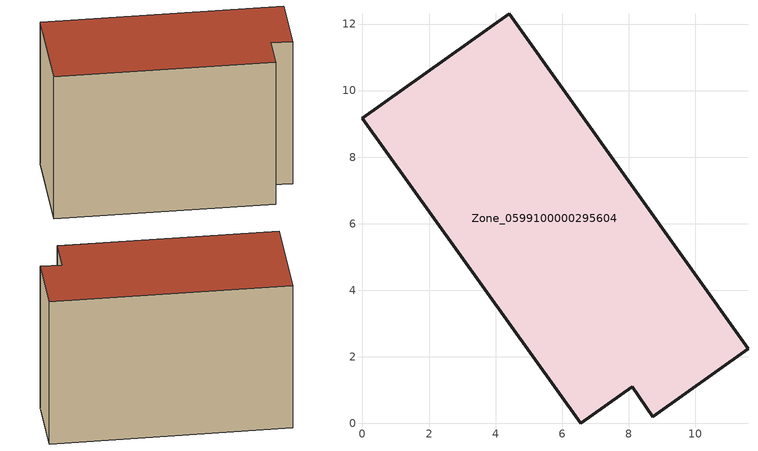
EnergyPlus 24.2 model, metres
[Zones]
Zone_0599100000295604
 floor ground (C_G): 0,9.17 4.41,12.31 11.59,2.23 8.73,0.19 8.1,1.1 6.57,0 z0
 wall outside (C_F): 4.41,12.31 0,9.17 6.57,0 8.1,1.1 8.73,0.19 11.59,2.23 4.41,12.31 z0:8.35
 roof outside (C_R): 11.59,2.23 4.41,12.31 0,9.17 6.57,0 8.1,1.1 8.73,0.19 z8.35
[BUILDING]
Pand.0599100000295604: North Axis=0; Terrain=City; Loads Convergence Tolerance Value=0.04; Temperature Convergence Tolerance Value=0.4; Solar Distribution=FullExterior; Maximum Number of Warmup Days=25; Minimum Number of Warmup Days=1
[Site:Location]
Rotterdam.The.Hague.AP_ZH_NLD Design_Conditions: Latitude=51.96; Longitude=4.45; Time Zone=1; Elevation=-4.5
[SITE:GROUNDTEMPERATURE:BUILDINGSURFACE]
18, 18, 18, 18, 18, 18, 18, 18, 18, 18, 18, 18
[MATERIAL] Thermal Absorptance=0.9; Solar Absorptance=0.7; Visible Absorptance=0.7
Name | Roughness | Thickness | Conductivity | Density | Specific Heat
G.TI.1975-1991 | MediumSmooth | 0.15 | 0.288461 | 540 | 1210
F.TI.1975-1991 | Rough | 0.3 | 0.230769 | 1920 | 840
R.TI.1975-1991 | MediumRough | 0.2 | 0.153846 | 1500 | 1000
[CONSTRUCTION]
C_G: G.TI.1975-1991
C_F: F.TI.1975-1991
C_R: R.TI.1975-1991
[ZONE]
Zone_0599100000295604: Type=1; Multiplier=1; Ceiling Height=Autocalculate; Volume=Autocalculate; Floor Area=autocalculate; Part of Total Floor Area=Yes
[ZONEINFILTRATION:DESIGNFLOWRATE]
Infil_Zone_0599100000295604: Zone or ZoneList or Space or SpaceList=Zone_0599100000295604; Schedule=AlwaysOn; Design Flow Rate Calculation Method=Flow/Area; Flow Rate per Floor Area=0.003; Constant Term Coefficient=1; Temperature Term Coefficient=0; Velocity Term Coefficient=0; Velocity Squared Term Coefficient=0
[HVACTEMPLATE:ZONE:IDEALLOADSAIRSYSTEM]
Zone_0599100000295604: Maximum Heating Supply Air Temperature=50; Minimum Cooling Supply Air Temperature=13; Maximum Heating Supply Air Humidity Ratio=0.0156; Minimum Cooling Supply Air Humidity Ratio=0.0077; Heating Limit=NoLimit; Cooling Limit=NoLimit; Dehumidification Control Type=ConstantSensibleHeatRatio; Cooling Sensible Heat Ratio=0.7; Dehumidification Setpoint=60; Humidification Control Type=None; Humidification Setpoint=30; Outdoor Air Method=None; Outdoor Air Flow Rate per Person=0.00944; Outdoor Air Flow Rate per Zone Floor Area=0; Outdoor Air Flow Rate per Zone=0; Demand Controlled Ventilation Type=None; Outdoor Air Economizer Type=NoEconomizer; Heat Recovery Type=None; Sensible Heat Recovery Effectiveness=0.7; Latent Heat Recovery Effectiveness=0.65
[ZONECONTROL:THERMOSTAT]
ThermostatControl_Zone_0599100000295604: Zone or ZoneList=Zone_0599100000295604; Control Type Schedule=DualSetpointControlType; Control 1=Thermostat_Zone_0599100000295604; Temperature Difference Between Cutout And Setpoint=0
[THERMOSTATSETPOINT:DUALSETPOINT]
Thermostat_Zone_0599100000295604: Heating Setpoint Temperature Schedule=HeatingSetpoint_Zone_0599100000295604; Cooling Setpoint Temperature Schedule=CoolingSetpoint_Zone_0599100000295604
[SCHEDULE:COMPACT]
HeatingSetpoint_Zone_0599100000295604: Through: 12/31, For: AllDays, Until: 24:00, 21
CoolingSetpoint_Zone_0599100000295604: Through: 12/31, For: AllDays, Until: 24:00, 24
DualSetpointControlType: Through: 12/31, For: AllDays, Until: 24:00, 4
AlwaysOn: Through: 12/31, For: AllDays, Until: 24:00, 1
